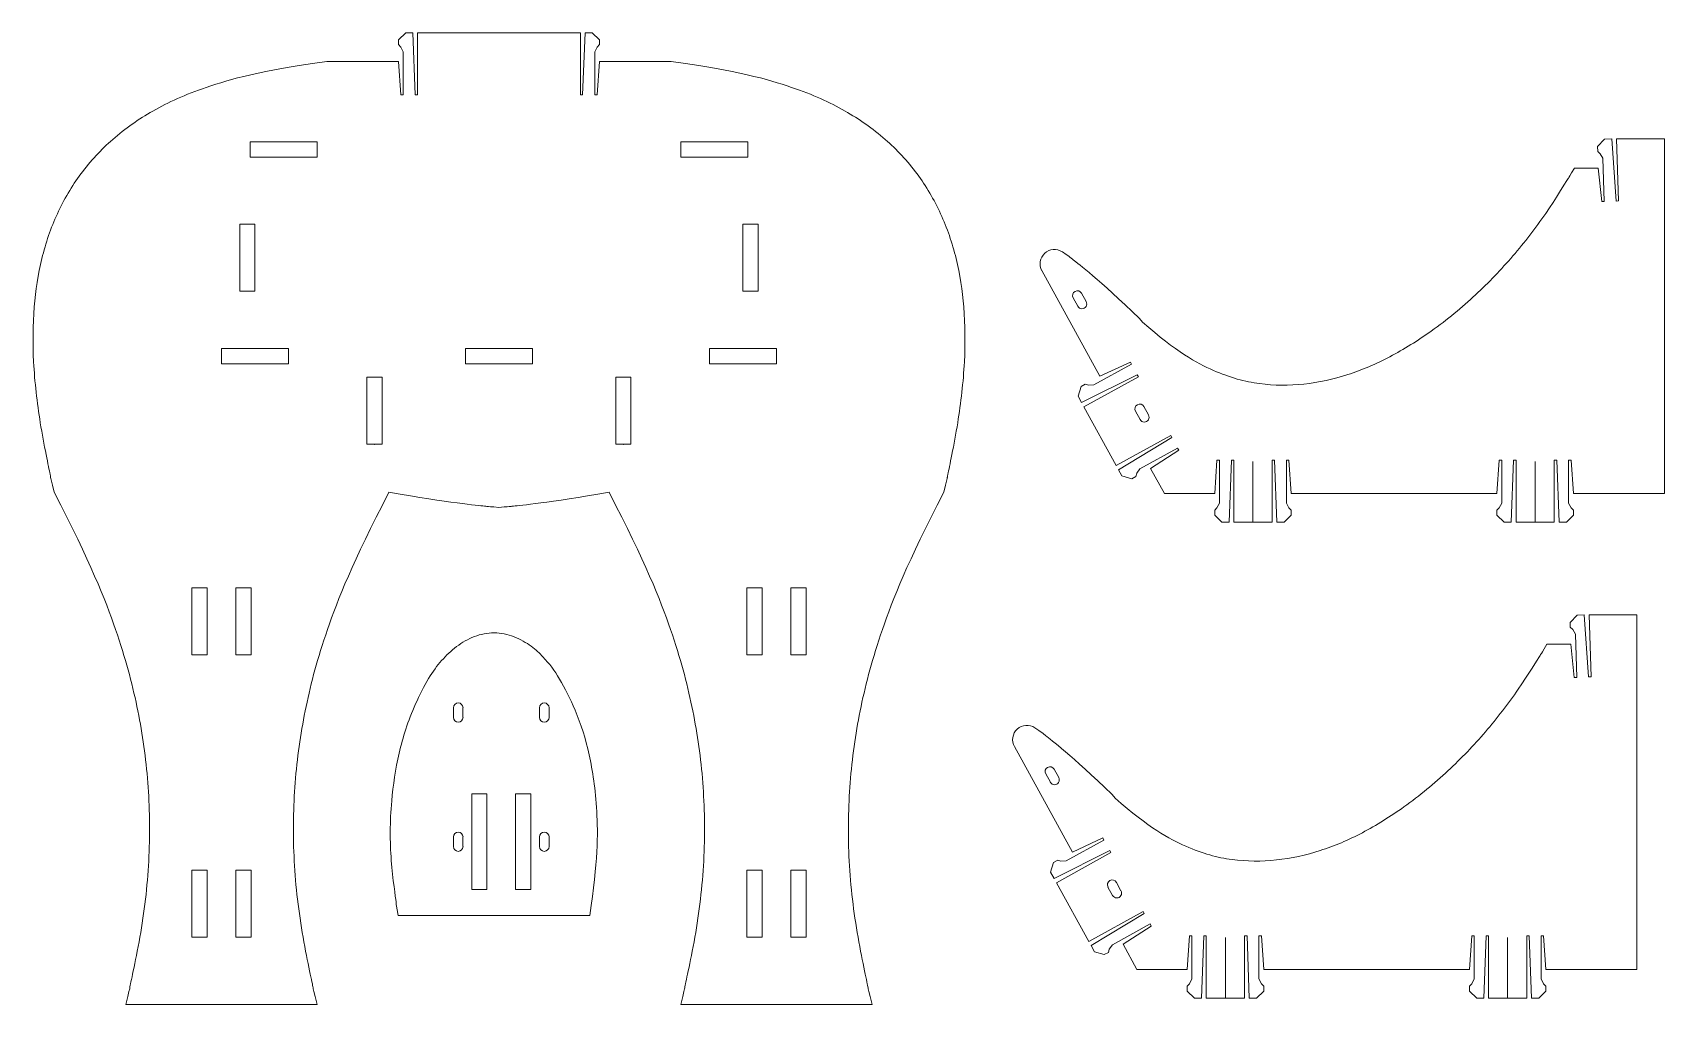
# Model space of a CAD drawing. Header units: inches. Extents: x -4.9 to 8.5, y -7.8 to 0.2.
import ezdxf

# ---------------------------------------------------------------- set-up
doc = ezdxf.new("R2010")
doc.units = ezdxf.units.IN
doc.header["$MEASUREMENT"] = 0
doc.header["$PDSIZE"] = -1
doc.linetypes.add('CENTERX2', pattern=[0.8, 0.5, -0.1, 0.1, -0.1])

msp = doc.modelspace()

# ---------------------------------------------------------------- linework, layer by layer
at = {"color": 1, "linetype": 'Continuous', "lineweight": 5}
for p, q in [((-1.86, 0.241), (-1.92, 0.182)), ((-1.92, 0.182), (-1.92, 0.143)), ((-1.92, 0.143), (-1.9, 0.123)), ((-1.801, 0.241), (-1.86, 0.241)), ((-1.782, -0.27), (-1.801, 0.241)), ((-1.762, 0.241), (-0.423, 0.241)), ((-1.762, 0.241), (-1.762, -0.27)), ((-0.423, 0.241), (-0.423, -0.27)), ((-0.404, -0.27), (-0.384, 0.241)), ((-0.384, 0.241), (-0.325, 0.241)), ((-0.325, 0.241), (-0.266, 0.182)), ((-0.266, 0.143), (-0.286, 0.123)), ((-0.266, 0.182), (-0.266, 0.143)), ((-1.92, 0.005), (-2.51, 0.005)), ((-1.9, -0.27), (-1.92, 0.005)), ((-1.9, 0.123), (-1.88, 0.084)), ((-1.88, 0.084), (-1.88, -0.27)), ((-0.286, 0.123), (-0.305, 0.084)), ((-0.305, 0.084), (-0.305, -0.27)), ((-0.286, -0.27), (-0.266, 0.005)), ((-0.266, 0.005), (0.325, 0.005)), ((-1.88, -0.27), (-1.9, -0.27)), ((-1.762, -0.27), (-1.782, -0.27)), ((-0.423, -0.27), (-0.404, -0.27)), ((-0.305, -0.27), (-0.286, -0.27)), ((-3.14, -0.782), (-3.14, -0.657)), ((-3.14, -0.657), (-2.589, -0.657)), ((-2.589, -0.782), (-2.589, -0.657)), ((0.403, -0.782), (0.403, -0.657)), ((0.954, -0.657), (0.403, -0.657)), ((0.954, -0.782), (0.954, -0.657)), ((8.006, -0.634), (7.948, -0.695)), ((8.065, -0.633), (8.006, -0.634)), ((8.1, -1.144), (8.065, -0.633)), ((8.104, -0.631), (8.498, -0.631)), ((8.104, -0.631), (8.12, -1.143)), ((8.498, -3.55), (8.498, -0.631)), ((-3.14, -0.782), (-2.589, -0.782)), ((0.954, -0.782), (0.403, -0.782)), ((7.948, -0.695), (7.95, -0.735)), ((7.95, -0.735), (7.97, -0.754)), ((7.97, -0.754), (7.991, -0.792)), ((7.991, -0.792), (8.002, -1.147)), ((7.954, -0.872), (7.757, -0.872)), ((7.982, -1.147), (7.954, -0.872)), ((8.002, -1.147), (7.982, -1.147)), ((8.12, -1.143), (8.1, -1.144)), ((-3.101, -1.333), (-3.226, -1.333)), ((-3.226, -1.333), (-3.226, -1.885)), ((-3.101, -1.333), (-3.101, -1.885)), ((0.915, -1.333), (0.915, -1.885)), ((0.915, -1.333), (1.04, -1.333)), ((1.04, -1.333), (1.04, -1.885)), ((3.852, -2.584), (3.375, -1.716)), ((-3.101, -1.885), (-3.226, -1.885)), ((0.915, -1.885), (1.04, -1.885)), ((3.633, -1.94), (3.671, -2.009)), ((3.702, -1.902), (3.74, -1.971)), ((4.179, -2.11), (4.204, -2.141)), ((-3.376, -2.482), (-3.376, -2.357)), ((-3.376, -2.357), (-2.825, -2.357)), ((-2.825, -2.482), (-2.825, -2.357)), ((-1.368, -2.482), (-1.368, -2.357)), ((-1.368, -2.357), (-0.817, -2.357)), ((-0.817, -2.482), (-0.817, -2.357)), ((0.64, -2.482), (0.64, -2.357)), ((1.191, -2.357), (0.64, -2.357)), ((1.191, -2.482), (1.191, -2.357)), ((-3.376, -2.482), (-2.825, -2.482)), ((-1.368, -2.482), (-0.817, -2.482)), ((1.191, -2.482), (0.64, -2.482)), ((3.802, -2.656), (4.112, -2.485)), ((4.103, -2.468), (3.852, -2.584)), ((4.112, -2.485), (4.103, -2.468)), ((-2.054, -2.593), (-2.179, -2.593)), ((-2.179, -2.593), (-2.179, -3.144)), ((-2.054, -2.593), (-2.054, -3.144)), ((-0.132, -2.593), (-0.132, -3.144)), ((-0.132, -2.593), (-0.007, -2.593)), ((-0.007, -2.593), (-0.007, -3.144)), ((3.674, -2.749), (3.697, -2.669)), ((3.697, -2.669), (3.731, -2.65)), ((4.16, -2.572), (3.702, -2.801)), ((3.721, -2.836), (4.169, -2.589)), ((3.731, -2.65), (3.758, -2.658)), ((3.758, -2.658), (3.802, -2.656)), ((4.169, -2.589), (4.16, -2.572)), ((3.702, -2.801), (3.674, -2.749)), ((3.721, -2.836), (3.987, -3.318)), ((4.145, -2.872), (4.183, -2.941)), ((4.214, -2.834), (4.252, -2.903)), ((3.987, -3.318), (4.435, -3.072)), ((4.435, -3.072), (4.445, -3.089)), ((-2.054, -3.144), (-2.179, -3.144)), ((-0.132, -3.144), (-0.007, -3.144)), ((4.445, -3.089), (4.006, -3.353)), ((4.182, -3.346), (4.492, -3.175)), ((4.502, -3.192), (4.27, -3.343)), ((4.492, -3.175), (4.502, -3.192)), ((4.006, -3.353), (4.034, -3.405)), ((4.157, -3.382), (4.182, -3.346)), ((4.27, -3.343), (4.383, -3.55)), ((4.816, -3.274), (4.797, -3.55)), ((4.836, -3.274), (4.816, -3.274)), ((4.836, -3.628), (4.836, -3.274)), ((4.935, -3.274), (4.915, -3.786)), ((4.954, -3.274), (4.935, -3.274)), ((4.954, -3.786), (4.954, -3.274)), ((5.269, -3.786), (5.269, -3.274)), ((5.269, -3.274), (5.289, -3.274)), ((5.289, -3.274), (5.309, -3.786)), ((5.387, -3.628), (5.387, -3.274)), ((5.387, -3.274), (5.407, -3.274)), ((5.407, -3.274), (5.427, -3.55)), ((7.139, -3.274), (7.12, -3.55)), ((7.159, -3.274), (7.139, -3.274)), ((7.159, -3.628), (7.159, -3.274)), ((7.257, -3.274), (7.238, -3.786)), ((7.277, -3.274), (7.257, -3.274)), ((7.277, -3.786), (7.277, -3.274)), ((7.592, -3.786), (7.592, -3.274)), ((7.592, -3.274), (7.612, -3.274)), ((7.612, -3.274), (7.631, -3.786)), ((7.71, -3.628), (7.71, -3.274)), ((7.71, -3.274), (7.73, -3.274)), ((7.73, -3.274), (7.75, -3.55)), ((4.034, -3.405), (4.114, -3.428)), ((4.114, -3.428), (4.149, -3.409)), ((4.149, -3.409), (4.157, -3.382)), ((4.797, -3.55), (4.383, -3.55)), ((5.427, -3.55), (7.12, -3.55)), ((7.75, -3.55), (8.498, -3.55)), ((4.797, -3.687), (4.816, -3.668)), ((4.797, -3.727), (4.797, -3.687)), ((4.856, -3.786), (4.797, -3.727)), ((4.816, -3.668), (4.836, -3.628)), ((5.368, -3.786), (5.427, -3.727)), ((5.407, -3.668), (5.387, -3.628)), ((5.427, -3.687), (5.407, -3.668)), ((5.427, -3.727), (5.427, -3.687)), ((7.12, -3.687), (7.139, -3.668)), ((7.12, -3.727), (7.12, -3.687)), ((7.179, -3.786), (7.12, -3.727)), ((7.139, -3.668), (7.159, -3.628)), ((7.691, -3.786), (7.75, -3.727)), ((7.73, -3.668), (7.71, -3.628)), ((7.75, -3.687), (7.73, -3.668)), ((7.75, -3.727), (7.75, -3.687)), ((4.915, -3.786), (4.856, -3.786)), ((4.954, -3.786), (5.269, -3.786)), ((5.309, -3.786), (5.368, -3.786)), ((7.238, -3.786), (7.179, -3.786)), ((7.277, -3.786), (7.592, -3.786)), ((7.631, -3.786), (7.691, -3.786)), ((-3.619, -4.877), (-3.619, -4.325)), ((-3.619, -4.325), (-3.494, -4.325)), ((-3.494, -4.877), (-3.494, -4.325)), ((-3.133, -4.325), (-3.258, -4.325)), ((-3.258, -4.877), (-3.258, -4.325)), ((-3.133, -4.877), (-3.133, -4.325)), ((0.948, -4.325), (1.073, -4.325)), ((0.948, -4.877), (0.948, -4.325)), ((1.073, -4.877), (1.073, -4.325)), ((1.309, -4.877), (1.309, -4.325)), ((1.434, -4.325), (1.309, -4.325)), ((1.434, -4.877), (1.434, -4.325)), ((7.779, -4.549), (7.722, -4.61)), ((7.838, -4.547), (7.779, -4.549)), ((7.874, -5.058), (7.838, -4.547)), ((7.878, -4.546), (8.271, -4.546)), ((7.878, -4.546), (7.894, -5.057)), ((8.271, -7.464), (8.271, -4.546)), ((7.722, -4.61), (7.723, -4.649)), ((7.723, -4.649), (7.744, -4.668)), ((7.744, -4.668), (7.765, -4.707)), ((7.728, -4.787), (7.531, -4.787)), ((7.756, -5.061), (7.728, -4.787)), ((7.765, -4.707), (7.776, -5.061)), ((-3.619, -4.877), (-3.494, -4.877)), ((-3.133, -4.877), (-3.258, -4.877)), ((0.948, -4.877), (1.073, -4.877)), ((1.434, -4.877), (1.309, -4.877)), ((7.776, -5.061), (7.756, -5.061)), ((7.894, -5.057), (7.874, -5.058)), ((-1.468, -5.311), (-1.468, -5.39)), ((-1.389, -5.311), (-1.389, -5.39)), ((-0.759, -5.311), (-0.759, -5.39)), ((-0.68, -5.311), (-0.68, -5.39)), ((3.626, -6.498), (3.149, -5.631)), ((3.407, -5.855), (3.445, -5.924)), ((3.476, -5.817), (3.514, -5.886)), ((-1.317, -6.018), (-1.317, -6.806)), ((-1.317, -6.018), (-1.192, -6.018)), ((-1.192, -6.018), (-1.192, -6.806)), ((-0.956, -6.018), (-0.956, -6.806)), ((-0.956, -6.018), (-0.831, -6.018)), ((-0.831, -6.018), (-0.831, -6.806)), ((3.953, -6.024), (3.977, -6.055)), ((-1.468, -6.374), (-1.468, -6.453)), ((-1.389, -6.374), (-1.389, -6.453)), ((-0.759, -6.374), (-0.759, -6.453)), ((-0.68, -6.374), (-0.68, -6.453)), ((3.576, -6.57), (3.886, -6.4)), ((3.877, -6.382), (3.626, -6.498)), ((3.886, -6.4), (3.877, -6.382)), ((3.471, -6.583), (3.505, -6.564)), ((3.934, -6.486), (3.476, -6.715)), ((3.495, -6.75), (3.943, -6.503)), ((3.505, -6.564), (3.532, -6.572)), ((3.532, -6.572), (3.576, -6.57)), ((3.943, -6.503), (3.934, -6.486)), ((-3.619, -7.199), (-3.619, -6.648)), ((-3.619, -6.648), (-3.494, -6.648)), ((-3.494, -7.199), (-3.494, -6.648)), ((-3.258, -7.199), (-3.258, -6.648)), ((-3.258, -6.648), (-3.133, -6.648)), ((-3.133, -7.199), (-3.133, -6.648)), ((0.948, -7.199), (0.948, -6.648)), ((1.073, -6.648), (0.948, -6.648)), ((1.073, -7.199), (1.073, -6.648)), ((1.309, -7.199), (1.309, -6.648)), ((1.434, -6.648), (1.309, -6.648)), ((1.434, -7.199), (1.434, -6.648)), ((3.447, -6.664), (3.471, -6.583)), ((3.476, -6.715), (3.447, -6.664)), ((-1.317, -6.806), (-1.192, -6.806)), ((-0.956, -6.806), (-0.831, -6.806)), ((3.495, -6.75), (3.761, -7.233)), ((3.919, -6.786), (3.957, -6.855)), ((3.988, -6.748), (4.026, -6.817)), ((-1.921, -7.019), (-0.346, -7.019)), ((3.761, -7.233), (4.209, -6.986)), ((4.218, -7.003), (3.78, -7.267)), ((3.955, -7.26), (4.266, -7.089)), ((4.275, -7.107), (4.043, -7.257)), ((4.209, -6.986), (4.218, -7.003)), ((4.266, -7.089), (4.275, -7.107)), ((-3.619, -7.199), (-3.494, -7.199)), ((-3.258, -7.199), (-3.133, -7.199)), ((1.073, -7.199), (0.948, -7.199)), ((1.434, -7.199), (1.309, -7.199)), ((4.59, -7.188), (4.571, -7.464)), ((4.61, -7.188), (4.59, -7.188)), ((4.61, -7.542), (4.61, -7.188)), ((4.708, -7.188), (4.689, -7.7)), ((4.728, -7.188), (4.708, -7.188)), ((4.728, -7.7), (4.728, -7.188)), ((5.043, -7.7), (5.043, -7.188)), ((5.043, -7.188), (5.063, -7.188)), ((5.063, -7.188), (5.082, -7.7)), ((5.161, -7.542), (5.161, -7.188)), ((5.161, -7.188), (5.181, -7.188)), ((5.181, -7.188), (5.201, -7.464)), ((6.913, -7.188), (6.894, -7.464)), ((6.933, -7.188), (6.913, -7.188)), ((6.933, -7.542), (6.933, -7.188)), ((7.031, -7.188), (7.012, -7.7)), ((7.051, -7.188), (7.031, -7.188)), ((7.051, -7.7), (7.051, -7.188)), ((7.366, -7.7), (7.366, -7.188)), ((7.366, -7.188), (7.386, -7.188)), ((7.386, -7.188), (7.405, -7.7)), ((7.484, -7.542), (7.484, -7.188)), ((7.484, -7.188), (7.504, -7.188)), ((7.504, -7.188), (7.523, -7.464)), ((3.78, -7.267), (3.808, -7.319)), ((3.808, -7.319), (3.888, -7.342)), ((3.888, -7.342), (3.923, -7.323)), ((3.923, -7.323), (3.93, -7.296)), ((3.93, -7.296), (3.955, -7.26)), ((4.043, -7.257), (4.157, -7.464)), ((4.571, -7.464), (4.157, -7.464)), ((5.201, -7.464), (6.894, -7.464)), ((7.523, -7.464), (8.271, -7.464)), ((4.571, -7.602), (4.59, -7.582)), ((4.571, -7.641), (4.571, -7.602)), ((4.63, -7.7), (4.571, -7.641)), ((4.59, -7.582), (4.61, -7.542)), ((5.142, -7.7), (5.201, -7.641)), ((5.181, -7.582), (5.161, -7.542)), ((5.201, -7.602), (5.181, -7.582)), ((5.201, -7.641), (5.201, -7.602)), ((6.894, -7.602), (6.913, -7.582)), ((6.894, -7.641), (6.894, -7.602)), ((6.953, -7.7), (6.894, -7.641)), ((6.913, -7.582), (6.933, -7.542)), ((7.464, -7.7), (7.523, -7.641)), ((7.504, -7.582), (7.484, -7.542)), ((7.523, -7.602), (7.504, -7.582)), ((7.523, -7.641), (7.523, -7.602)), ((-2.589, -7.751), (-4.164, -7.751)), ((0.403, -7.751), (1.978, -7.751)), ((4.689, -7.7), (4.63, -7.7)), ((4.728, -7.7), (5.043, -7.7)), ((5.082, -7.7), (5.142, -7.7)), ((7.012, -7.7), (6.953, -7.7)), ((7.051, -7.7), (7.366, -7.7)), ((7.405, -7.7), (7.464, -7.7))]:
    msp.add_line(p, q, dxfattribs=at)
at = {"color": 1, "linetype": 'CENTERX2', "lineweight": 5}
for p, q in [((5.112, -3.786), (5.112, -3.274)), ((7.435, -3.786), (7.435, -3.274)), ((4.886, -7.7), (4.886, -7.188)), ((7.208, -7.7), (7.208, -7.188))]:
    msp.add_line(p, q, dxfattribs=at)
at = {"color": 1, "linetype": 'Continuous', "lineweight": 5}
for centre, radius, start, end in [((3.478, -1.66), 0.118, 56.3875, 208.8198), ((3.667, -1.921), 0.0394, 28.8198, 208.8198), ((3.705, -1.99), 0.0394, 208.8198, 28.8198), ((4.18, -2.853), 0.0394, 28.8198, 208.8198), ((4.218, -2.922), 0.0394, 208.8198, 28.8198), ((-1.428, -5.311), 0.0394, 360, 180), ((-0.72, -5.311), 0.0394, 0, 180), ((-1.428, -5.39), 0.0394, 180, 0), ((-0.72, -5.39), 0.0394, 180, 0), ((3.252, -5.574), 0.118, 56.3875, 208.8198), ((3.441, -5.836), 0.0394, 28.8198, 208.8198), ((3.479, -5.905), 0.0394, 208.8198, 28.8198), ((-1.428, -6.374), 0.0394, 0, 180), ((-0.72, -6.374), 0.0394, 0, 180), ((-1.428, -6.453), 0.0394, 180, 0), ((-0.72, -6.453), 0.0394, 180, 0), ((3.954, -6.767), 0.0394, 28.8198, 208.8198), ((3.992, -6.836), 0.0394, 208.8198, 28.8198)]:
    msp.add_arc(centre, radius, start, end, dxfattribs=at)
for points, knots in [([(-2.51, 0.005), (-3.053, -0.072), (-3.528, -0.202), (-3.934, -0.384), (-4.271, -0.618), (-4.539, -0.904), (-4.739, -1.242), (-4.864, -1.609), (-4.928, -2.022), (-4.931, -2.481), (-4.873, -2.986), (-4.754, -3.538), (-4.798, -3.355), (-4.754, -3.538)], [0, 0, 0, 0, 0.109366, 0.207405, 0.296023, 0.377787, 0.455944, 0.534188, 0.611373, 0.694627, 0.786124, 0.887511, 1, 1, 1, 1]), ([(0.325, 0.005), (0.868, -0.072), (1.342, -0.202), (1.748, -0.384), (2.085, -0.618), (2.354, -0.904), (2.553, -1.242), (2.679, -1.609), (2.743, -2.022), (2.746, -2.481), (2.688, -2.986), (2.569, -3.538), (2.612, -3.355), (2.569, -3.538)], [0, 0, 0, 0, 0.109366, 0.207405, 0.296023, 0.377787, 0.455943, 0.534188, 0.611373, 0.694627, 0.786124, 0.887511, 1, 1, 1, 1]), ([(4.204, -2.141), (4.484, -2.385), (4.807, -2.565), (5.163, -2.661), (5.533, -2.663), (5.896, -2.582), (6.235, -2.437), (6.612, -2.202), (6.951, -1.92), (7.257, -1.6), (7.528, -1.249), (7.757, -0.872), (7.683, -1), (7.757, -0.872)], [0, 0, 0, 0, 0.083749, 0.167374, 0.25036, 0.334029, 0.417768, 0.500938, 0.601213, 0.700701, 0.800501, 0.900517, 1, 1, 1, 1]), ([(4.179, -2.11), (3.841, -1.785), (3.544, -1.561), (3.645, -1.633), (3.544, -1.561)], [0, 0, 0, 0, 0.55751, 1, 1, 1, 1]), ([(-4.754, -3.538), (-4.452, -4.12), (-4.221, -4.704), (-4.062, -5.292), (-3.974, -5.881), (-3.959, -6.502), (-4.022, -7.125), (-4.164, -7.751), (-4.111, -7.543), (-4.164, -7.751)], [0, 0, 0, 0, 0.149804, 0.293362, 0.432322, 0.568502, 0.710278, 0.853379, 1, 1, 1, 1]), ([(-1.998, -3.538), (-2.3, -4.12), (-2.531, -4.704), (-2.69, -5.292), (-2.778, -5.881), (-2.794, -6.502), (-2.73, -7.125), (-2.589, -7.751), (-2.641, -7.543), (-2.589, -7.751)], [0, 0, 0, 0, 0.149804, 0.293362, 0.432322, 0.568502, 0.710278, 0.853379, 1, 1, 1, 1]), ([(-1.998, -3.538), (-1.494, -3.627), (-1.093, -3.663), (-1.227, -3.653), (-1.093, -3.663)], [0, 0, 0, 0, 0.5598658, 1, 1, 1, 1]), ([(-0.187, -3.538), (-0.692, -3.627), (-1.093, -3.663), (-0.959, -3.653), (-1.093, -3.663)], [0, 0, 0, 0, 0.5598663, 1, 1, 1, 1]), ([(-0.187, -3.538), (0.115, -4.12), (0.346, -4.704), (0.505, -5.292), (0.593, -5.881), (0.608, -6.502), (0.545, -7.125), (0.403, -7.751), (0.456, -7.543), (0.403, -7.751)], [0, 0, 0, 0, 0.1498044, 0.2933619, 0.4323222, 0.568502, 0.7102784, 0.8533787, 1, 1, 1, 1]), ([(2.569, -3.538), (2.266, -4.12), (2.036, -4.704), (1.877, -5.292), (1.789, -5.881), (1.773, -6.502), (1.837, -7.125), (1.978, -7.751), (1.926, -7.543), (1.978, -7.751)], [0, 0, 0, 0, 0.149804, 0.293362, 0.432322, 0.568502, 0.710278, 0.853379, 1, 1, 1, 1]), ([(-0.346, -7.019), (-0.277, -6.575), (-0.277, -6.126), (-0.344, -5.683), (-0.444, -5.36), (-0.597, -5.058), (-0.697, -4.923), (-0.819, -4.805), (-0.966, -4.718), (-1.132, -4.684), (-1.299, -4.717), (-1.445, -4.803), (-1.568, -4.92), (-1.67, -5.057), (-1.823, -5.358), (-1.924, -5.682), (-1.991, -6.125), (-1.99, -6.576), (-1.921, -7.019), (-1.949, -6.871), (-1.921, -7.019)], [0, 0, 0, 0, 0.082979, 0.166185, 0.249003, 0.311663, 0.374275, 0.405341, 0.436681, 0.468247, 0.499616, 0.531069, 0.562553, 0.593977, 0.625497, 0.688007, 0.750723, 0.833638, 0.917066, 1, 1, 1, 1]), ([(3.977, -6.055), (4.257, -6.299), (4.581, -6.48), (4.936, -6.575), (5.307, -6.577), (5.67, -6.496), (6.009, -6.352), (6.386, -6.116), (6.725, -5.834), (7.031, -5.514), (7.302, -5.163), (7.531, -4.787), (7.457, -4.914), (7.531, -4.787)], [0, 0, 0, 0, 0.083749, 0.167374, 0.25036, 0.334029, 0.417768, 0.500938, 0.601213, 0.700701, 0.800501, 0.900517, 1, 1, 1, 1]), ([(3.953, -6.024), (3.615, -5.699), (3.318, -5.475), (3.419, -5.547), (3.318, -5.475)], [0, 0, 0, 0, 0.557508, 1, 1, 1, 1])]:
    msp.add_open_spline(points, degree=3, knots=knots, dxfattribs=at)
for p in [(-2.116, -3.144), (-0.069, -3.144)]:
    msp.add_point(p, dxfattribs=at)

doc.saveas('drawing.dxf')
